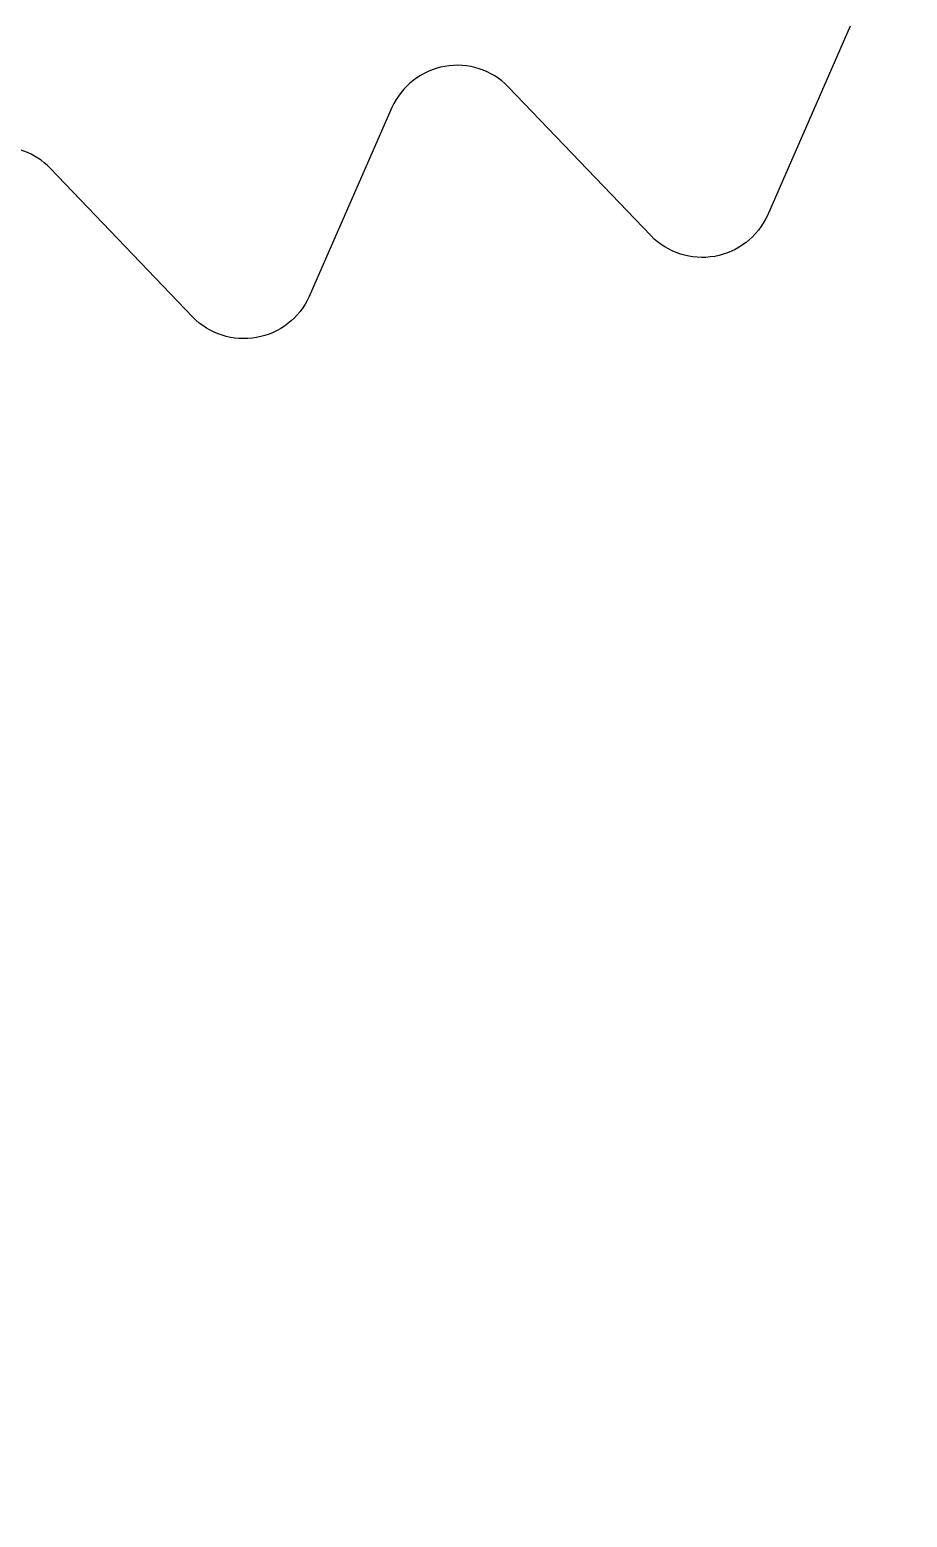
# Model space of a CAD drawing. Header units: millimetres. Extents: x 0 to 8967983, y -224399 to 13801.
# Drawn here: x 71385.53 to 71389.26, y -193412.3 to -193405.97 of the extents above; entities that cross this region are included whole.
import ezdxf

# ---------------------------------------------------------------- set-up
doc = ezdxf.new("R2010")
doc.units = ezdxf.units.MM
doc.header["$LTSCALE"] = 10
doc.layers.add('Архитектура', color=251, linetype='Continuous')

msp = doc.modelspace()

# ---------------------------------------------------------------- linework, layer by layer
at = {"layer": 'Архитектура', "lineweight": 25, "transparency": 33554684}
msp.add_lwpolyline([(71389.0197, -193405.9525), (71388.6672, -193406.758, -0.527877), (71388.1716, -193406.8458), (71387.5637, -193406.2106, 0.527877), (71387.0682, -193406.2984), (71386.7156, -193407.1039, -0.527877), (71386.22, -193407.1917), (71385.6121, -193406.5565, 0.469739), (71385.1445, -193406.5951), (71384.0884, -193408.1346, -0.667984), (71383.5384, -193408.0133), (71381.9681, -193399.1534, -0.414214)], format="xyb", dxfattribs=at)
msp.add_lwpolyline([(71389.0197, -193405.9525), (71388.6672, -193406.758, -0.527877), (71388.1716, -193406.8458), (71387.5637, -193406.2106, 0.527877), (71387.0682, -193406.2984), (71386.7156, -193407.1039, -0.527877), (71386.22, -193407.1917), (71385.6121, -193406.5565, 0.469739), (71385.1445, -193406.5951), (71384.0884, -193408.1346, -0.667984), (71383.5384, -193408.0133), (71381.9681, -193399.1534, -0.414214)], format="xyb", dxfattribs=at)
msp.add_lwpolyline([(71389.0197, -193405.9525), (71388.6672, -193406.758, -0.527877), (71388.1716, -193406.8458), (71387.5637, -193406.2106, 0.527877), (71387.0682, -193406.2984), (71386.7156, -193407.1039, -0.527877), (71386.22, -193407.1917), (71385.6121, -193406.5565, 0.469739), (71385.1445, -193406.5951), (71384.0884, -193408.1346, -0.667984), (71383.5384, -193408.0133), (71381.9681, -193399.1534, -0.414214)], format="xyb", dxfattribs=at)
msp.add_lwpolyline([(71389.0197, -193405.9525), (71388.6672, -193406.758, -0.527877), (71388.1716, -193406.8458), (71387.5637, -193406.2106, 0.527877), (71387.0682, -193406.2984), (71386.7156, -193407.1039, -0.527877), (71386.22, -193407.1917), (71385.6121, -193406.5565, 0.469739), (71385.1445, -193406.5951), (71384.0884, -193408.1346, -0.667984), (71383.5384, -193408.0133), (71381.9681, -193399.1534, -0.414214)], format="xyb", dxfattribs=at)
msp.add_lwpolyline([(71389.0197, -193405.9525), (71388.6672, -193406.758, -0.527877), (71388.1716, -193406.8458), (71387.5637, -193406.2106, 0.527877), (71387.0682, -193406.2984), (71386.7156, -193407.1039, -0.527877), (71386.22, -193407.1917), (71385.6121, -193406.5565, 0.469739), (71385.1445, -193406.5951), (71384.0884, -193408.1346, -0.667984), (71383.5384, -193408.0133), (71381.9681, -193399.1534, -0.414214)], format="xyb", dxfattribs=at)
msp.add_lwpolyline([(71389.0197, -193405.9525), (71388.6672, -193406.758, -0.527877), (71388.1716, -193406.8458), (71387.5637, -193406.2106, 0.527877), (71387.0682, -193406.2984), (71386.7156, -193407.1039, -0.527877), (71386.22, -193407.1917), (71385.6121, -193406.5565, 0.469739), (71385.1445, -193406.5951), (71384.0884, -193408.1346, -0.667984), (71383.5384, -193408.0133), (71381.9681, -193399.1534, -0.414214)], format="xyb", dxfattribs=at)
msp.add_lwpolyline([(71389.0197, -193405.9525), (71388.6672, -193406.758, -0.527877), (71388.1716, -193406.8458), (71387.5637, -193406.2106, 0.527877), (71387.0682, -193406.2984), (71386.7156, -193407.1039, -0.527877), (71386.22, -193407.1917), (71385.6121, -193406.5565, 0.469739), (71385.1445, -193406.5951), (71384.0884, -193408.1346, -0.667984), (71383.5384, -193408.0133), (71381.9681, -193399.1534, -0.414214)], format="xyb", dxfattribs=at)
msp.add_lwpolyline([(71389.0197, -193405.9525), (71388.6672, -193406.758, -0.527877), (71388.1716, -193406.8458), (71387.5637, -193406.2106, 0.527877), (71387.0682, -193406.2984), (71386.7156, -193407.1039, -0.527877), (71386.22, -193407.1917), (71385.6121, -193406.5565, 0.469739), (71385.1445, -193406.5951), (71384.0884, -193408.1346, -0.667984), (71383.5384, -193408.0133), (71381.9681, -193399.1534, -0.414214)], format="xyb", dxfattribs=at)
msp.add_lwpolyline([(71389.0197, -193405.9525), (71388.6672, -193406.758, -0.527877), (71388.1716, -193406.8458), (71387.5637, -193406.2106, 0.527877), (71387.0682, -193406.2984), (71386.7156, -193407.1039, -0.527877), (71386.22, -193407.1917), (71385.6121, -193406.5565, 0.469739), (71385.1445, -193406.5951), (71384.0884, -193408.1346, -0.667984), (71383.5384, -193408.0133), (71381.9681, -193399.1534, -0.414214)], format="xyb", dxfattribs=at)
msp.add_lwpolyline([(71389.0197, -193405.9525), (71388.6672, -193406.758, -0.527877), (71388.1716, -193406.8458), (71387.5637, -193406.2106, 0.527877), (71387.0682, -193406.2984), (71386.7156, -193407.1039, -0.527877), (71386.22, -193407.1917), (71385.6121, -193406.5565, 0.469739), (71385.1445, -193406.5951), (71384.0884, -193408.1346, -0.667984), (71383.5384, -193408.0133), (71381.9681, -193399.1534, -0.414214)], format="xyb", dxfattribs=at)
msp.add_lwpolyline([(71389.0197, -193405.9525), (71388.6672, -193406.758, -0.527877), (71388.1716, -193406.8458), (71387.5637, -193406.2106, 0.527877), (71387.0682, -193406.2984), (71386.7156, -193407.1039, -0.527877), (71386.22, -193407.1917), (71385.6121, -193406.5565, 0.469739), (71385.1445, -193406.5951), (71384.0884, -193408.1346, -0.667984), (71383.5384, -193408.0133), (71381.9681, -193399.1534, -0.414214)], format="xyb", dxfattribs=at)
msp.add_lwpolyline([(71389.0197, -193405.9525), (71388.6672, -193406.758, -0.527877), (71388.1716, -193406.8458), (71387.5637, -193406.2106, 0.527877), (71387.0682, -193406.2984), (71386.7156, -193407.1039, -0.527877), (71386.22, -193407.1917), (71385.6121, -193406.5565, 0.469739), (71385.1445, -193406.5951), (71384.0884, -193408.1346, -0.667984), (71383.5384, -193408.0133), (71381.9681, -193399.1534, -0.414214)], format="xyb", dxfattribs=at)
msp.add_lwpolyline([(71389.0197, -193405.9525), (71388.6672, -193406.758, -0.527877), (71388.1716, -193406.8458), (71387.5637, -193406.2106, 0.527877), (71387.0682, -193406.2984), (71386.7156, -193407.1039, -0.527877), (71386.22, -193407.1917), (71385.6121, -193406.5565, 0.469739), (71385.1445, -193406.5951), (71384.0884, -193408.1346, -0.667984), (71383.5384, -193408.0133), (71381.9681, -193399.1534, -0.414214)], format="xyb", dxfattribs=at)
msp.add_lwpolyline([(71389.0197, -193405.9525), (71388.6672, -193406.758, -0.527877), (71388.1716, -193406.8458), (71387.5637, -193406.2106, 0.527877), (71387.0682, -193406.2984), (71386.7156, -193407.1039, -0.527877), (71386.22, -193407.1917), (71385.6121, -193406.5565, 0.469739), (71385.1445, -193406.5951), (71384.0884, -193408.1346, -0.667984), (71383.5384, -193408.0133), (71381.9681, -193399.1534, -0.414214)], format="xyb", dxfattribs=at)
msp.add_lwpolyline([(71389.0197, -193405.9525), (71388.6672, -193406.758, -0.527877), (71388.1716, -193406.8458), (71387.5637, -193406.2106, 0.527877), (71387.0682, -193406.2984), (71386.7156, -193407.1039, -0.527877), (71386.22, -193407.1917), (71385.6121, -193406.5565, 0.469739), (71385.1445, -193406.5951), (71384.0884, -193408.1346, -0.667984), (71383.5384, -193408.0133), (71381.9681, -193399.1534, -0.414214)], format="xyb", dxfattribs=at)
msp.add_lwpolyline([(71389.0197, -193405.9525), (71388.6672, -193406.758, -0.527877), (71388.1716, -193406.8458), (71387.5637, -193406.2106, 0.527877), (71387.0682, -193406.2984), (71386.7156, -193407.1039, -0.527877), (71386.22, -193407.1917), (71385.6121, -193406.5565, 0.469739), (71385.1445, -193406.5951), (71384.0884, -193408.1346, -0.667984), (71383.5384, -193408.0133), (71381.9681, -193399.1534, -0.414214)], format="xyb", dxfattribs=at)
msp.add_lwpolyline([(71389.0197, -193405.9525), (71388.6672, -193406.758, -0.527877), (71388.1716, -193406.8458), (71387.5637, -193406.2106, 0.527877), (71387.0682, -193406.2984), (71386.7156, -193407.1039, -0.527877), (71386.22, -193407.1917), (71385.6121, -193406.5565, 0.469739), (71385.1445, -193406.5951), (71384.0884, -193408.1346, -0.667984), (71383.5384, -193408.0133), (71381.9681, -193399.1534, -0.414214)], format="xyb", dxfattribs=at)
msp.add_lwpolyline([(71389.0197, -193405.9525), (71388.6672, -193406.758, -0.527877), (71388.1716, -193406.8458), (71387.5637, -193406.2106, 0.527877), (71387.0682, -193406.2984), (71386.7156, -193407.1039, -0.527877), (71386.22, -193407.1917), (71385.6121, -193406.5565, 0.469739), (71385.1445, -193406.5951), (71384.0884, -193408.1346, -0.667984), (71383.5384, -193408.0133), (71381.9681, -193399.1534, -0.414214)], format="xyb", dxfattribs=at)
msp.add_lwpolyline([(71389.0197, -193405.9525), (71388.6672, -193406.758, -0.527877), (71388.1716, -193406.8458), (71387.5637, -193406.2106, 0.527877), (71387.0682, -193406.2984), (71386.7156, -193407.1039, -0.527877), (71386.22, -193407.1917), (71385.6121, -193406.5565, 0.469739), (71385.1445, -193406.5951), (71384.0884, -193408.1346, -0.667984), (71383.5384, -193408.0133), (71381.9681, -193399.1534, -0.414214)], format="xyb", dxfattribs=at)
msp.add_lwpolyline([(71389.0197, -193405.9525), (71388.6672, -193406.758, -0.527877), (71388.1716, -193406.8458), (71387.5637, -193406.2106, 0.527877), (71387.0682, -193406.2984), (71386.7156, -193407.1039, -0.527877), (71386.22, -193407.1917), (71385.6121, -193406.5565, 0.469739), (71385.1445, -193406.5951), (71384.0884, -193408.1346, -0.667984), (71383.5384, -193408.0133), (71381.9681, -193399.1534, -0.414214)], format="xyb", dxfattribs=at)
msp.add_lwpolyline([(71389.0197, -193405.9525), (71388.6672, -193406.758, -0.527877), (71388.1716, -193406.8458), (71387.5637, -193406.2106, 0.527877), (71387.0682, -193406.2984), (71386.7156, -193407.1039, -0.527877), (71386.22, -193407.1917), (71385.6121, -193406.5565, 0.469739), (71385.1445, -193406.5951), (71384.0884, -193408.1346, -0.667984), (71383.5384, -193408.0133), (71381.9681, -193399.1534, -0.414214)], format="xyb", dxfattribs=at)
msp.add_lwpolyline([(71389.0197, -193405.9525), (71388.6672, -193406.758, -0.527877), (71388.1716, -193406.8458), (71387.5637, -193406.2106, 0.527877), (71387.0682, -193406.2984), (71386.7156, -193407.1039, -0.527877), (71386.22, -193407.1917), (71385.6121, -193406.5565, 0.469739), (71385.1445, -193406.5951), (71384.0884, -193408.1346, -0.667984), (71383.5384, -193408.0133), (71381.9681, -193399.1534, -0.414214)], format="xyb", dxfattribs=at)
msp.add_lwpolyline([(71389.0197, -193405.9525), (71388.6672, -193406.758, -0.527877), (71388.1716, -193406.8458), (71387.5637, -193406.2106, 0.527877), (71387.0682, -193406.2984), (71386.7156, -193407.1039, -0.527877), (71386.22, -193407.1917), (71385.6121, -193406.5565, 0.469739), (71385.1445, -193406.5951), (71384.0884, -193408.1346, -0.667984), (71383.5384, -193408.0133), (71381.9681, -193399.1534, -0.414214)], format="xyb", dxfattribs=at)
msp.add_lwpolyline([(71389.0197, -193405.9525), (71388.6672, -193406.758, -0.527877), (71388.1716, -193406.8458), (71387.5637, -193406.2106, 0.527877), (71387.0682, -193406.2984), (71386.7156, -193407.1039, -0.527877), (71386.22, -193407.1917), (71385.6121, -193406.5565, 0.469739), (71385.1445, -193406.5951), (71384.0884, -193408.1346, -0.667984), (71383.5384, -193408.0133), (71381.9681, -193399.1534, -0.414214)], format="xyb", dxfattribs=at)
msp.add_lwpolyline([(71389.0197, -193405.9525), (71388.6672, -193406.758, -0.527877), (71388.1716, -193406.8458), (71387.5637, -193406.2106, 0.527877), (71387.0682, -193406.2984), (71386.7156, -193407.1039, -0.527877), (71386.22, -193407.1917), (71385.6121, -193406.5565, 0.469739), (71385.1445, -193406.5951), (71384.0884, -193408.1346, -0.667984), (71383.5384, -193408.0133), (71381.9681, -193399.1534, -0.414214)], format="xyb", dxfattribs=at)
msp.add_lwpolyline([(71389.0197, -193405.9525), (71388.6672, -193406.758, -0.527877), (71388.1716, -193406.8458), (71387.5637, -193406.2106, 0.527877), (71387.0682, -193406.2984), (71386.7156, -193407.1039, -0.527877), (71386.22, -193407.1917), (71385.6121, -193406.5565, 0.469739), (71385.1445, -193406.5951), (71384.0884, -193408.1346, -0.667984), (71383.5384, -193408.0133), (71381.9681, -193399.1534, -0.414214)], format="xyb", dxfattribs=at)
msp.add_lwpolyline([(71389.0197, -193405.9525), (71388.6672, -193406.758, -0.527877), (71388.1716, -193406.8458), (71387.5637, -193406.2106, 0.527877), (71387.0682, -193406.2984), (71386.7156, -193407.1039, -0.527877), (71386.22, -193407.1917), (71385.6121, -193406.5565, 0.469739), (71385.1445, -193406.5951), (71384.0884, -193408.1346, -0.667984), (71383.5384, -193408.0133), (71381.9681, -193399.1534, -0.414214)], format="xyb", dxfattribs=at)
msp.add_lwpolyline([(71389.0197, -193405.9525), (71388.6672, -193406.758, -0.527877), (71388.1716, -193406.8458), (71387.5637, -193406.2106, 0.527877), (71387.0682, -193406.2984), (71386.7156, -193407.1039, -0.527877), (71386.22, -193407.1917), (71385.6121, -193406.5565, 0.469739), (71385.1445, -193406.5951), (71384.0884, -193408.1346, -0.667984), (71383.5384, -193408.0133), (71381.9681, -193399.1534, -0.414214)], format="xyb", dxfattribs=at)
msp.add_lwpolyline([(71389.0197, -193405.9525), (71388.6672, -193406.758, -0.527877), (71388.1716, -193406.8458), (71387.5637, -193406.2106, 0.527877), (71387.0682, -193406.2984), (71386.7156, -193407.1039, -0.527877), (71386.22, -193407.1917), (71385.6121, -193406.5565, 0.469739), (71385.1445, -193406.5951), (71384.0884, -193408.1346, -0.667984), (71383.5384, -193408.0133), (71381.9681, -193399.1534, -0.414214)], format="xyb", dxfattribs=at)
msp.add_lwpolyline([(71389.0197, -193405.9525), (71388.6672, -193406.758, -0.527877), (71388.1716, -193406.8458), (71387.5637, -193406.2106, 0.527877), (71387.0682, -193406.2984), (71386.7156, -193407.1039, -0.527877), (71386.22, -193407.1917), (71385.6121, -193406.5565, 0.469739), (71385.1445, -193406.5951), (71384.0884, -193408.1346, -0.667984), (71383.5384, -193408.0133), (71381.9681, -193399.1534, -0.414214)], format="xyb", dxfattribs=at)
msp.add_lwpolyline([(71389.0197, -193405.9525), (71388.6672, -193406.758, -0.527877), (71388.1716, -193406.8458), (71387.5637, -193406.2106, 0.527877), (71387.0682, -193406.2984), (71386.7156, -193407.1039, -0.527877), (71386.22, -193407.1917), (71385.6121, -193406.5565, 0.469739), (71385.1445, -193406.5951), (71384.0884, -193408.1346, -0.667984), (71383.5384, -193408.0133), (71381.9681, -193399.1534, -0.414214)], format="xyb", dxfattribs=at)
msp.add_lwpolyline([(71389.0197, -193405.9525), (71388.6672, -193406.758, -0.527877), (71388.1716, -193406.8458), (71387.5637, -193406.2106, 0.527877), (71387.0682, -193406.2984), (71386.7156, -193407.1039, -0.527877), (71386.22, -193407.1917), (71385.6121, -193406.5565, 0.469739), (71385.1445, -193406.5951), (71384.0884, -193408.1346, -0.667984), (71383.5384, -193408.0133), (71381.9681, -193399.1534, -0.414214)], format="xyb", dxfattribs=at)
msp.add_lwpolyline([(71389.0197, -193405.9525), (71388.6672, -193406.758, -0.527877), (71388.1716, -193406.8458), (71387.5637, -193406.2106, 0.527877), (71387.0682, -193406.2984), (71386.7156, -193407.1039, -0.527877), (71386.22, -193407.1917), (71385.6121, -193406.5565, 0.469739), (71385.1445, -193406.5951), (71384.0884, -193408.1346, -0.667984), (71383.5384, -193408.0133), (71381.9681, -193399.1534, -0.414214)], format="xyb", dxfattribs=at)
msp.add_lwpolyline([(71389.0197, -193405.9525), (71388.6672, -193406.758, -0.527877), (71388.1716, -193406.8458), (71387.5637, -193406.2106, 0.527877), (71387.0682, -193406.2984), (71386.7156, -193407.1039, -0.527877), (71386.22, -193407.1917), (71385.6121, -193406.5565, 0.469739), (71385.1445, -193406.5951), (71384.0884, -193408.1346, -0.667984), (71383.5384, -193408.0133), (71381.9681, -193399.1534, -0.414214)], format="xyb", dxfattribs=at)
msp.add_lwpolyline([(71389.0197, -193405.9525), (71388.6672, -193406.758, -0.527877), (71388.1716, -193406.8458), (71387.5637, -193406.2106, 0.527877), (71387.0682, -193406.2984), (71386.7156, -193407.1039, -0.527877), (71386.22, -193407.1917), (71385.6121, -193406.5565, 0.469739), (71385.1445, -193406.5951), (71384.0884, -193408.1346, -0.667984), (71383.5384, -193408.0133), (71381.9681, -193399.1534, -0.414214)], format="xyb", dxfattribs=at)
msp.add_lwpolyline([(71389.0197, -193405.9525), (71388.6672, -193406.758, -0.527877), (71388.1716, -193406.8458), (71387.5637, -193406.2106, 0.527877), (71387.0682, -193406.2984), (71386.7156, -193407.1039, -0.527877), (71386.22, -193407.1917), (71385.6121, -193406.5565, 0.469739), (71385.1445, -193406.5951), (71384.0884, -193408.1346, -0.667984), (71383.5384, -193408.0133), (71381.9681, -193399.1534, -0.414214)], format="xyb", dxfattribs=at)
msp.add_lwpolyline([(71389.0197, -193405.9525), (71388.6672, -193406.758, -0.527877), (71388.1716, -193406.8458), (71387.5637, -193406.2106, 0.527877), (71387.0682, -193406.2984), (71386.7156, -193407.1039, -0.527877), (71386.22, -193407.1917), (71385.6121, -193406.5565, 0.469739), (71385.1445, -193406.5951), (71384.0884, -193408.1346, -0.667984), (71383.5384, -193408.0133), (71381.9681, -193399.1534, -0.414214)], format="xyb", dxfattribs=at)
msp.add_lwpolyline([(71389.0197, -193405.9525), (71388.6672, -193406.758, -0.527877), (71388.1716, -193406.8458), (71387.5637, -193406.2106, 0.527877), (71387.0682, -193406.2984), (71386.7156, -193407.1039, -0.527877), (71386.22, -193407.1917), (71385.6121, -193406.5565, 0.469739), (71385.1445, -193406.5951), (71384.0884, -193408.1346, -0.667984), (71383.5384, -193408.0133), (71381.9681, -193399.1534, -0.414214)], format="xyb", dxfattribs=at)
msp.add_lwpolyline([(71389.0197, -193405.9525), (71388.6672, -193406.758, -0.527877), (71388.1716, -193406.8458), (71387.5637, -193406.2106, 0.527877), (71387.0682, -193406.2984), (71386.7156, -193407.1039, -0.527877), (71386.22, -193407.1917), (71385.6121, -193406.5565, 0.469739), (71385.1445, -193406.5951), (71384.0884, -193408.1346, -0.667984), (71383.5384, -193408.0133), (71381.9681, -193399.1534, -0.414214)], format="xyb", dxfattribs=at)
msp.add_lwpolyline([(71389.0197, -193405.9525), (71388.6672, -193406.758, -0.527877), (71388.1716, -193406.8458), (71387.5637, -193406.2106, 0.527877), (71387.0682, -193406.2984), (71386.7156, -193407.1039, -0.527877), (71386.22, -193407.1917), (71385.6121, -193406.5565, 0.469739), (71385.1445, -193406.5951), (71384.0884, -193408.1346, -0.667984), (71383.5384, -193408.0133), (71381.9681, -193399.1534, -0.414214)], format="xyb", dxfattribs=at)
msp.add_lwpolyline([(71389.0197, -193405.9525), (71388.6672, -193406.758, -0.527877), (71388.1716, -193406.8458), (71387.5637, -193406.2106, 0.527877), (71387.0682, -193406.2984), (71386.7156, -193407.1039, -0.527877), (71386.22, -193407.1917), (71385.6121, -193406.5565, 0.469739), (71385.1445, -193406.5951), (71384.0884, -193408.1346, -0.667984), (71383.5384, -193408.0133), (71381.9681, -193399.1534, -0.414214)], format="xyb", dxfattribs=at)
msp.add_lwpolyline([(71389.0197, -193405.9525), (71388.6672, -193406.758, -0.527877), (71388.1716, -193406.8458), (71387.5637, -193406.2106, 0.527877), (71387.0682, -193406.2984), (71386.7156, -193407.1039, -0.527877), (71386.22, -193407.1917), (71385.6121, -193406.5565, 0.469739), (71385.1445, -193406.5951), (71384.0884, -193408.1346, -0.667984), (71383.5384, -193408.0133), (71381.9681, -193399.1534, -0.414214)], format="xyb", dxfattribs=at)
msp.add_lwpolyline([(71389.0197, -193405.9525), (71388.6672, -193406.758, -0.527877), (71388.1716, -193406.8458), (71387.5637, -193406.2106, 0.527877), (71387.0682, -193406.2984), (71386.7156, -193407.1039, -0.527877), (71386.22, -193407.1917), (71385.6121, -193406.5565, 0.469739), (71385.1445, -193406.5951), (71384.0884, -193408.1346, -0.667984), (71383.5384, -193408.0133), (71381.9681, -193399.1534, -0.414214)], format="xyb", dxfattribs=at)
msp.add_lwpolyline([(71389.0197, -193405.9525), (71388.6672, -193406.758, -0.527877), (71388.1716, -193406.8458), (71387.5637, -193406.2106, 0.527877), (71387.0682, -193406.2984), (71386.7156, -193407.1039, -0.527877), (71386.22, -193407.1917), (71385.6121, -193406.5565, 0.469739), (71385.1445, -193406.5951), (71384.0884, -193408.1346, -0.667984), (71383.5384, -193408.0133), (71381.9681, -193399.1534, -0.414214)], format="xyb", dxfattribs=at)
msp.add_lwpolyline([(71389.0197, -193405.9525), (71388.6672, -193406.758, -0.527877), (71388.1716, -193406.8458), (71387.5637, -193406.2106, 0.527877), (71387.0682, -193406.2984), (71386.7156, -193407.1039, -0.527877), (71386.22, -193407.1917), (71385.6121, -193406.5565, 0.469739), (71385.1445, -193406.5951), (71384.0884, -193408.1346, -0.667984), (71383.5384, -193408.0133), (71381.9681, -193399.1534, -0.414214)], format="xyb", dxfattribs=at)
msp.add_lwpolyline([(71389.0197, -193405.9525), (71388.6672, -193406.758, -0.527877), (71388.1716, -193406.8458), (71387.5637, -193406.2106, 0.527877), (71387.0682, -193406.2984), (71386.7156, -193407.1039, -0.527877), (71386.22, -193407.1917), (71385.6121, -193406.5565, 0.469739), (71385.1445, -193406.5951), (71384.0884, -193408.1346, -0.667984), (71383.5384, -193408.0133), (71381.9681, -193399.1534, -0.414214)], format="xyb", dxfattribs=at)
msp.add_lwpolyline([(71389.0197, -193405.9525), (71388.6672, -193406.758, -0.527877), (71388.1716, -193406.8458), (71387.5637, -193406.2106, 0.527877), (71387.0682, -193406.2984), (71386.7156, -193407.1039, -0.527877), (71386.22, -193407.1917), (71385.6121, -193406.5565, 0.469739), (71385.1445, -193406.5951), (71384.0884, -193408.1346, -0.667984), (71383.5384, -193408.0133), (71381.9681, -193399.1534, -0.414214)], format="xyb", dxfattribs=at)
msp.add_lwpolyline([(71389.0197, -193405.9525), (71388.6672, -193406.758, -0.527877), (71388.1716, -193406.8458), (71387.5637, -193406.2106, 0.527877), (71387.0682, -193406.2984), (71386.7156, -193407.1039, -0.527877), (71386.22, -193407.1917), (71385.6121, -193406.5565, 0.469739), (71385.1445, -193406.5951), (71384.0884, -193408.1346, -0.667984), (71383.5384, -193408.0133), (71381.9681, -193399.1534, -0.414214)], format="xyb", dxfattribs=at)
msp.add_lwpolyline([(71389.0197, -193405.9525), (71388.6672, -193406.758, -0.527877), (71388.1716, -193406.8458), (71387.5637, -193406.2106, 0.527877), (71387.0682, -193406.2984), (71386.7156, -193407.1039, -0.527877), (71386.22, -193407.1917), (71385.6121, -193406.5565, 0.469739), (71385.1445, -193406.5951), (71384.0884, -193408.1346, -0.667984), (71383.5384, -193408.0133), (71381.9681, -193399.1534, -0.414214)], format="xyb", dxfattribs=at)
msp.add_lwpolyline([(71389.0197, -193405.9525), (71388.6672, -193406.758, -0.527877), (71388.1716, -193406.8458), (71387.5637, -193406.2106, 0.527877), (71387.0682, -193406.2984), (71386.7156, -193407.1039, -0.527877), (71386.22, -193407.1917), (71385.6121, -193406.5565, 0.469739), (71385.1445, -193406.5951), (71384.0884, -193408.1346, -0.667984), (71383.5384, -193408.0133), (71381.9681, -193399.1534, -0.414214)], format="xyb", dxfattribs=at)
msp.add_lwpolyline([(71389.0197, -193405.9525), (71388.6672, -193406.758, -0.527877), (71388.1716, -193406.8458), (71387.5637, -193406.2106, 0.527877), (71387.0682, -193406.2984), (71386.7156, -193407.1039, -0.527877), (71386.22, -193407.1917), (71385.6121, -193406.5565, 0.469739), (71385.1445, -193406.5951), (71384.0884, -193408.1346, -0.667984), (71383.5384, -193408.0133), (71381.9681, -193399.1534, -0.414214)], format="xyb", dxfattribs=at)
msp.add_lwpolyline([(71389.0197, -193405.9525), (71388.6672, -193406.758, -0.527877), (71388.1716, -193406.8458), (71387.5637, -193406.2106, 0.527877), (71387.0682, -193406.2984), (71386.7156, -193407.1039, -0.527877), (71386.22, -193407.1917), (71385.6121, -193406.5565, 0.469739), (71385.1445, -193406.5951), (71384.0884, -193408.1346, -0.667984), (71383.5384, -193408.0133), (71381.9681, -193399.1534, -0.414214)], format="xyb", dxfattribs=at)
msp.add_lwpolyline([(71389.0197, -193405.9525), (71388.6672, -193406.758, -0.527877), (71388.1716, -193406.8458), (71387.5637, -193406.2106, 0.527877), (71387.0682, -193406.2984), (71386.7156, -193407.1039, -0.527877), (71386.22, -193407.1917), (71385.6121, -193406.5565, 0.469739), (71385.1445, -193406.5951), (71384.0884, -193408.1346, -0.667984), (71383.5384, -193408.0133), (71381.9681, -193399.1534, -0.414214)], format="xyb", dxfattribs=at)
msp.add_lwpolyline([(71389.0197, -193405.9525), (71388.6672, -193406.758, -0.527877), (71388.1716, -193406.8458), (71387.5637, -193406.2106, 0.527877), (71387.0682, -193406.2984), (71386.7156, -193407.1039, -0.527877), (71386.22, -193407.1917), (71385.6121, -193406.5565, 0.469739), (71385.1445, -193406.5951), (71384.0884, -193408.1346, -0.667984), (71383.5384, -193408.0133), (71381.9681, -193399.1534, -0.414214)], format="xyb", dxfattribs=at)
msp.add_lwpolyline([(71389.0197, -193405.9525), (71388.6672, -193406.758, -0.527877), (71388.1716, -193406.8458), (71387.5637, -193406.2106, 0.527877), (71387.0682, -193406.2984), (71386.7156, -193407.1039, -0.527877), (71386.22, -193407.1917), (71385.6121, -193406.5565, 0.469739), (71385.1445, -193406.5951), (71384.0884, -193408.1346, -0.667984), (71383.5384, -193408.0133), (71381.9681, -193399.1534, -0.414214)], format="xyb", dxfattribs=at)
msp.add_lwpolyline([(71389.0197, -193405.9525), (71388.6672, -193406.758, -0.527877), (71388.1716, -193406.8458), (71387.5637, -193406.2106, 0.527877), (71387.0682, -193406.2984), (71386.7156, -193407.1039, -0.527877), (71386.22, -193407.1917), (71385.6121, -193406.5565, 0.469739), (71385.1445, -193406.5951), (71384.0884, -193408.1346, -0.667984), (71383.5384, -193408.0133), (71381.9681, -193399.1534, -0.414214)], format="xyb", dxfattribs=at)
msp.add_lwpolyline([(71389.0197, -193405.9525), (71388.6672, -193406.758, -0.527877), (71388.1716, -193406.8458), (71387.5637, -193406.2106, 0.527877), (71387.0682, -193406.2984), (71386.7156, -193407.1039, -0.527877), (71386.22, -193407.1917), (71385.6121, -193406.5565, 0.469739), (71385.1445, -193406.5951), (71384.0884, -193408.1346, -0.667984), (71383.5384, -193408.0133), (71381.9681, -193399.1534, -0.414214)], format="xyb", dxfattribs=at)
msp.add_lwpolyline([(71389.0197, -193405.9525), (71388.6672, -193406.758, -0.527877), (71388.1716, -193406.8458), (71387.5637, -193406.2106, 0.527877), (71387.0682, -193406.2984), (71386.7156, -193407.1039, -0.527877), (71386.22, -193407.1917), (71385.6121, -193406.5565, 0.469739), (71385.1445, -193406.5951), (71384.0884, -193408.1346, -0.667984), (71383.5384, -193408.0133), (71381.9681, -193399.1534, -0.414214)], format="xyb", dxfattribs=at)
msp.add_lwpolyline([(71389.0197, -193405.9525), (71388.6672, -193406.758, -0.527877), (71388.1716, -193406.8458), (71387.5637, -193406.2106, 0.527877), (71387.0682, -193406.2984), (71386.7156, -193407.1039, -0.527877), (71386.22, -193407.1917), (71385.6121, -193406.5565, 0.469739), (71385.1445, -193406.5951), (71384.0884, -193408.1346, -0.667984), (71383.5384, -193408.0133), (71381.9681, -193399.1534, -0.414214)], format="xyb", dxfattribs=at)
msp.add_lwpolyline([(71389.0197, -193405.9525), (71388.6672, -193406.758, -0.527877), (71388.1716, -193406.8458), (71387.5637, -193406.2106, 0.527877), (71387.0682, -193406.2984), (71386.7156, -193407.1039, -0.527877), (71386.22, -193407.1917), (71385.6121, -193406.5565, 0.469739), (71385.1445, -193406.5951), (71384.0884, -193408.1346, -0.667984), (71383.5384, -193408.0133), (71381.9681, -193399.1534, -0.414214)], format="xyb", dxfattribs=at)
msp.add_lwpolyline([(71389.0197, -193405.9525), (71388.6672, -193406.758, -0.527877), (71388.1716, -193406.8458), (71387.5637, -193406.2106, 0.527877), (71387.0682, -193406.2984), (71386.7156, -193407.1039, -0.527877), (71386.22, -193407.1917), (71385.6121, -193406.5565, 0.469739), (71385.1445, -193406.5951), (71384.0884, -193408.1346, -0.667984), (71383.5384, -193408.0133), (71381.9681, -193399.1534, -0.414214)], format="xyb", dxfattribs=at)
msp.add_lwpolyline([(71389.0197, -193405.9525), (71388.6672, -193406.758, -0.527877), (71388.1716, -193406.8458), (71387.5637, -193406.2106, 0.527877), (71387.0682, -193406.2984), (71386.7156, -193407.1039, -0.527877), (71386.22, -193407.1917), (71385.6121, -193406.5565, 0.469739), (71385.1445, -193406.5951), (71384.0884, -193408.1346, -0.667984), (71383.5384, -193408.0133), (71381.9681, -193399.1534, -0.414214)], format="xyb", dxfattribs=at)
msp.add_lwpolyline([(71389.0197, -193405.9525), (71388.6672, -193406.758, -0.527877), (71388.1716, -193406.8458), (71387.5637, -193406.2106, 0.527877), (71387.0682, -193406.2984), (71386.7156, -193407.1039, -0.527877), (71386.22, -193407.1917), (71385.6121, -193406.5565, 0.469739), (71385.1445, -193406.5951), (71384.0884, -193408.1346, -0.667984), (71383.5384, -193408.0133), (71381.9681, -193399.1534, -0.414214)], format="xyb", dxfattribs=at)
msp.add_lwpolyline([(71389.0197, -193405.9525), (71388.6672, -193406.758, -0.527877), (71388.1716, -193406.8458), (71387.5637, -193406.2106, 0.527877), (71387.0682, -193406.2984), (71386.7156, -193407.1039, -0.527877), (71386.22, -193407.1917), (71385.6121, -193406.5565, 0.469739), (71385.1445, -193406.5951), (71384.0884, -193408.1346, -0.667984), (71383.5384, -193408.0133), (71381.9681, -193399.1534, -0.414214)], format="xyb", dxfattribs=at)
msp.add_lwpolyline([(71389.0197, -193405.9525), (71388.6672, -193406.758, -0.527877), (71388.1716, -193406.8458), (71387.5637, -193406.2106, 0.527877), (71387.0682, -193406.2984), (71386.7156, -193407.1039, -0.527877), (71386.22, -193407.1917), (71385.6121, -193406.5565, 0.469739), (71385.1445, -193406.5951), (71384.0884, -193408.1346, -0.667984), (71383.5384, -193408.0133), (71381.9681, -193399.1534, -0.414214)], format="xyb", dxfattribs=at)
msp.add_lwpolyline([(71389.0197, -193405.9525), (71388.6672, -193406.758, -0.527877), (71388.1716, -193406.8458), (71387.5637, -193406.2106, 0.527877), (71387.0682, -193406.2984), (71386.7156, -193407.1039, -0.527877), (71386.22, -193407.1917), (71385.6121, -193406.5565, 0.469739), (71385.1445, -193406.5951), (71384.0884, -193408.1346, -0.667984), (71383.5384, -193408.0133), (71381.9681, -193399.1534, -0.414214)], format="xyb", dxfattribs=at)
msp.add_lwpolyline([(71389.0197, -193405.9525), (71388.6672, -193406.758, -0.527877), (71388.1716, -193406.8458), (71387.5637, -193406.2106, 0.527877), (71387.0682, -193406.2984), (71386.7156, -193407.1039, -0.527877), (71386.22, -193407.1917), (71385.6121, -193406.5565, 0.469739), (71385.1445, -193406.5951), (71384.0884, -193408.1346, -0.667984), (71383.5384, -193408.0133), (71381.9681, -193399.1534, -0.414214)], format="xyb", dxfattribs=at)
msp.add_lwpolyline([(71389.0197, -193405.9525), (71388.6672, -193406.758, -0.527877), (71388.1716, -193406.8458), (71387.5637, -193406.2106, 0.527877), (71387.0682, -193406.2984), (71386.7156, -193407.1039, -0.527877), (71386.22, -193407.1917), (71385.6121, -193406.5565, 0.469739), (71385.1445, -193406.5951), (71384.0884, -193408.1346, -0.667984), (71383.5384, -193408.0133), (71381.9681, -193399.1534, -0.414214)], format="xyb", dxfattribs=at)
msp.add_lwpolyline([(71389.0197, -193405.9525), (71388.6672, -193406.758, -0.527877), (71388.1716, -193406.8458), (71387.5637, -193406.2106, 0.527877), (71387.0682, -193406.2984), (71386.7156, -193407.1039, -0.527877), (71386.22, -193407.1917), (71385.6121, -193406.5565, 0.469739), (71385.1445, -193406.5951), (71384.0884, -193408.1346, -0.667984), (71383.5384, -193408.0133), (71381.9681, -193399.1534, -0.414214)], format="xyb", dxfattribs=at)
msp.add_lwpolyline([(71389.0197, -193405.9525), (71388.6672, -193406.758, -0.527877), (71388.1716, -193406.8458), (71387.5637, -193406.2106, 0.527877), (71387.0682, -193406.2984), (71386.7156, -193407.1039, -0.527877), (71386.22, -193407.1917), (71385.6121, -193406.5565, 0.469739), (71385.1445, -193406.5951), (71384.0884, -193408.1346, -0.667984), (71383.5384, -193408.0133), (71381.9681, -193399.1534, -0.414214)], format="xyb", dxfattribs=at)
msp.add_lwpolyline([(71389.0197, -193405.9525), (71388.6672, -193406.758, -0.527877), (71388.1716, -193406.8458), (71387.5637, -193406.2106, 0.527877), (71387.0682, -193406.2984), (71386.7156, -193407.1039, -0.527877), (71386.22, -193407.1917), (71385.6121, -193406.5565, 0.469739), (71385.1445, -193406.5951), (71384.0884, -193408.1346, -0.667984), (71383.5384, -193408.0133), (71381.9681, -193399.1534, -0.414214)], format="xyb", dxfattribs=at)
msp.add_lwpolyline([(71389.0197, -193405.9525), (71388.6672, -193406.758, -0.527877), (71388.1716, -193406.8458), (71387.5637, -193406.2106, 0.527877), (71387.0682, -193406.2984), (71386.7156, -193407.1039, -0.527877), (71386.22, -193407.1917), (71385.6121, -193406.5565, 0.469739), (71385.1445, -193406.5951), (71384.0884, -193408.1346, -0.667984), (71383.5384, -193408.0133), (71381.9681, -193399.1534, -0.414214)], format="xyb", dxfattribs=at)
msp.add_lwpolyline([(71389.0197, -193405.9525), (71388.6672, -193406.758, -0.527877), (71388.1716, -193406.8458), (71387.5637, -193406.2106, 0.527877), (71387.0682, -193406.2984), (71386.7156, -193407.1039, -0.527877), (71386.22, -193407.1917), (71385.6121, -193406.5565, 0.469739), (71385.1445, -193406.5951), (71384.0884, -193408.1346, -0.667984), (71383.5384, -193408.0133), (71381.9681, -193399.1534, -0.414214)], format="xyb", dxfattribs=at)
msp.add_lwpolyline([(71389.0197, -193405.9525), (71388.6672, -193406.758, -0.527877), (71388.1716, -193406.8458), (71387.5637, -193406.2106, 0.527877), (71387.0682, -193406.2984), (71386.7156, -193407.1039, -0.527877), (71386.22, -193407.1917), (71385.6121, -193406.5565, 0.469739), (71385.1445, -193406.5951), (71384.0884, -193408.1346, -0.667984), (71383.5384, -193408.0133), (71381.9681, -193399.1534, -0.414214)], format="xyb", dxfattribs=at)
msp.add_lwpolyline([(71389.0197, -193405.9525), (71388.6672, -193406.758, -0.527877), (71388.1716, -193406.8458), (71387.5637, -193406.2106, 0.527877), (71387.0682, -193406.2984), (71386.7156, -193407.1039, -0.527877), (71386.22, -193407.1917), (71385.6121, -193406.5565, 0.469739), (71385.1445, -193406.5951), (71384.0884, -193408.1346, -0.667984), (71383.5384, -193408.0133), (71381.9681, -193399.1534, -0.414214)], format="xyb", dxfattribs=at)
msp.add_lwpolyline([(71389.0197, -193405.9525), (71388.6672, -193406.758, -0.527877), (71388.1716, -193406.8458), (71387.5637, -193406.2106, 0.527877), (71387.0682, -193406.2984), (71386.7156, -193407.1039, -0.527877), (71386.22, -193407.1917), (71385.6121, -193406.5565, 0.469739), (71385.1445, -193406.5951), (71384.0884, -193408.1346, -0.667984), (71383.5384, -193408.0133), (71381.9681, -193399.1534, -0.414214)], format="xyb", dxfattribs=at)
msp.add_lwpolyline([(71389.0197, -193405.9525), (71388.6672, -193406.758, -0.527877), (71388.1716, -193406.8458), (71387.5637, -193406.2106, 0.527877), (71387.0682, -193406.2984), (71386.7156, -193407.1039, -0.527877), (71386.22, -193407.1917), (71385.6121, -193406.5565, 0.469739), (71385.1445, -193406.5951), (71384.0884, -193408.1346, -0.667984), (71383.5384, -193408.0133), (71381.9681, -193399.1534, -0.414214)], format="xyb", dxfattribs=at)
msp.add_lwpolyline([(71389.0197, -193405.9525), (71388.6672, -193406.758, -0.527877), (71388.1716, -193406.8458), (71387.5637, -193406.2106, 0.527877), (71387.0682, -193406.2984), (71386.7156, -193407.1039, -0.527877), (71386.22, -193407.1917), (71385.6121, -193406.5565, 0.469739), (71385.1445, -193406.5951), (71384.0884, -193408.1346, -0.667984), (71383.5384, -193408.0133), (71381.9681, -193399.1534, -0.414214)], format="xyb", dxfattribs=at)
msp.add_lwpolyline([(71389.0197, -193405.9525), (71388.6672, -193406.758, -0.527877), (71388.1716, -193406.8458), (71387.5637, -193406.2106, 0.527877), (71387.0682, -193406.2984), (71386.7156, -193407.1039, -0.527877), (71386.22, -193407.1917), (71385.6121, -193406.5565, 0.469739), (71385.1445, -193406.5951), (71384.0884, -193408.1346, -0.667984), (71383.5384, -193408.0133), (71381.9681, -193399.1534, -0.414214)], format="xyb", dxfattribs=at)
msp.add_lwpolyline([(71389.0197, -193405.9525), (71388.6672, -193406.758, -0.527877), (71388.1716, -193406.8458), (71387.5637, -193406.2106, 0.527877), (71387.0682, -193406.2984), (71386.7156, -193407.1039, -0.527877), (71386.22, -193407.1917), (71385.6121, -193406.5565, 0.469739), (71385.1445, -193406.5951), (71384.0884, -193408.1346, -0.667984), (71383.5384, -193408.0133), (71381.9681, -193399.1534, -0.414214)], format="xyb", dxfattribs=at)
msp.add_lwpolyline([(71389.0197, -193405.9525), (71388.6672, -193406.758, -0.527877), (71388.1716, -193406.8458), (71387.5637, -193406.2106, 0.527877), (71387.0682, -193406.2984), (71386.7156, -193407.1039, -0.527877), (71386.22, -193407.1917), (71385.6121, -193406.5565, 0.469739), (71385.1445, -193406.5951), (71384.0884, -193408.1346, -0.667984), (71383.5384, -193408.0133), (71381.9681, -193399.1534, -0.414214)], format="xyb", dxfattribs=at)
msp.add_lwpolyline([(71389.0197, -193405.9525), (71388.6672, -193406.758, -0.527877), (71388.1716, -193406.8458), (71387.5637, -193406.2106, 0.527877), (71387.0682, -193406.2984), (71386.7156, -193407.1039, -0.527877), (71386.22, -193407.1917), (71385.6121, -193406.5565, 0.469739), (71385.1445, -193406.5951), (71384.0884, -193408.1346, -0.667984), (71383.5384, -193408.0133), (71381.9681, -193399.1534, -0.414214)], format="xyb", dxfattribs=at)
msp.add_lwpolyline([(71389.0197, -193405.9525), (71388.6672, -193406.758, -0.527877), (71388.1716, -193406.8458), (71387.5637, -193406.2106, 0.527877), (71387.0682, -193406.2984), (71386.7156, -193407.1039, -0.527877), (71386.22, -193407.1917), (71385.6121, -193406.5565, 0.469739), (71385.1445, -193406.5951), (71384.0884, -193408.1346, -0.667984), (71383.5384, -193408.0133), (71381.9681, -193399.1534, -0.414214)], format="xyb", dxfattribs=at)
msp.add_lwpolyline([(71389.0197, -193405.9525), (71388.6672, -193406.758, -0.527877), (71388.1716, -193406.8458), (71387.5637, -193406.2106, 0.527877), (71387.0682, -193406.2984), (71386.7156, -193407.1039, -0.527877), (71386.22, -193407.1917), (71385.6121, -193406.5565, 0.469739), (71385.1445, -193406.5951), (71384.0884, -193408.1346, -0.667984), (71383.5384, -193408.0133), (71381.9681, -193399.1534, -0.414214)], format="xyb", dxfattribs=at)
msp.add_lwpolyline([(71389.0197, -193405.9525), (71388.6672, -193406.758, -0.527877), (71388.1716, -193406.8458), (71387.5637, -193406.2106, 0.527877), (71387.0682, -193406.2984), (71386.7156, -193407.1039, -0.527877), (71386.22, -193407.1917), (71385.6121, -193406.5565, 0.469739), (71385.1445, -193406.5951), (71384.0884, -193408.1346, -0.667984), (71383.5384, -193408.0133), (71381.9681, -193399.1534, -0.414214)], format="xyb", dxfattribs=at)
msp.add_lwpolyline([(71389.0197, -193405.9525), (71388.6672, -193406.758, -0.527877), (71388.1716, -193406.8458), (71387.5637, -193406.2106, 0.527877), (71387.0682, -193406.2984), (71386.7156, -193407.1039, -0.527877), (71386.22, -193407.1917), (71385.6121, -193406.5565, 0.469739), (71385.1445, -193406.5951), (71384.0884, -193408.1346, -0.667984), (71383.5384, -193408.0133), (71381.9681, -193399.1534, -0.414214)], format="xyb", dxfattribs=at)
msp.add_lwpolyline([(71389.0197, -193405.9525), (71388.6672, -193406.758, -0.527877), (71388.1716, -193406.8458), (71387.5637, -193406.2106, 0.527877), (71387.0682, -193406.2984), (71386.7156, -193407.1039, -0.527877), (71386.22, -193407.1917), (71385.6121, -193406.5565, 0.469739), (71385.1445, -193406.5951), (71384.0884, -193408.1346, -0.667984), (71383.5384, -193408.0133), (71381.9681, -193399.1534, -0.414214)], format="xyb", dxfattribs=at)
msp.add_lwpolyline([(71389.0197, -193405.9525), (71388.6672, -193406.758, -0.527877), (71388.1716, -193406.8458), (71387.5637, -193406.2106, 0.527877), (71387.0682, -193406.2984), (71386.7156, -193407.1039, -0.527877), (71386.22, -193407.1917), (71385.6121, -193406.5565, 0.469739), (71385.1445, -193406.5951), (71384.0884, -193408.1346, -0.667984), (71383.5384, -193408.0133), (71381.9681, -193399.1534, -0.414214)], format="xyb", dxfattribs=at)
msp.add_lwpolyline([(71389.0197, -193405.9525), (71388.6672, -193406.758, -0.527877), (71388.1716, -193406.8458), (71387.5637, -193406.2106, 0.527877), (71387.0682, -193406.2984), (71386.7156, -193407.1039, -0.527877), (71386.22, -193407.1917), (71385.6121, -193406.5565, 0.469739), (71385.1445, -193406.5951), (71384.0884, -193408.1346, -0.667984), (71383.5384, -193408.0133), (71381.9681, -193399.1534, -0.414214)], format="xyb", dxfattribs=at)
msp.add_lwpolyline([(71389.0197, -193405.9525), (71388.6672, -193406.758, -0.527877), (71388.1716, -193406.8458), (71387.5637, -193406.2106, 0.527877), (71387.0682, -193406.2984), (71386.7156, -193407.1039, -0.527877), (71386.22, -193407.1917), (71385.6121, -193406.5565, 0.469739), (71385.1445, -193406.5951), (71384.0884, -193408.1346, -0.667984), (71383.5384, -193408.0133), (71381.9681, -193399.1534, -0.414214)], format="xyb", dxfattribs=at)
msp.add_lwpolyline([(71389.0197, -193405.9525), (71388.6672, -193406.758, -0.527877), (71388.1716, -193406.8458), (71387.5637, -193406.2106, 0.527877), (71387.0682, -193406.2984), (71386.7156, -193407.1039, -0.527877), (71386.22, -193407.1917), (71385.6121, -193406.5565, 0.469739), (71385.1445, -193406.5951), (71384.0884, -193408.1346, -0.667984), (71383.5384, -193408.0133), (71381.9681, -193399.1534, -0.414214)], format="xyb", dxfattribs=at)
msp.add_lwpolyline([(71389.0197, -193405.9525), (71388.6672, -193406.758, -0.527877), (71388.1716, -193406.8458), (71387.5637, -193406.2106, 0.527877), (71387.0682, -193406.2984), (71386.7156, -193407.1039, -0.527877), (71386.22, -193407.1917), (71385.6121, -193406.5565, 0.469739), (71385.1445, -193406.5951), (71384.0884, -193408.1346, -0.667984), (71383.5384, -193408.0133), (71381.9681, -193399.1534, -0.414214)], format="xyb", dxfattribs=at)
msp.add_lwpolyline([(71389.0197, -193405.9525), (71388.6672, -193406.758, -0.527877), (71388.1716, -193406.8458), (71387.5637, -193406.2106, 0.527877), (71387.0682, -193406.2984), (71386.7156, -193407.1039, -0.527877), (71386.22, -193407.1917), (71385.6121, -193406.5565, 0.469739), (71385.1445, -193406.5951), (71384.0884, -193408.1346, -0.667984), (71383.5384, -193408.0133), (71381.9681, -193399.1534, -0.414214)], format="xyb", dxfattribs=at)
msp.add_lwpolyline([(71389.0197, -193405.9525), (71388.6672, -193406.758, -0.527877), (71388.1716, -193406.8458), (71387.5637, -193406.2106, 0.527877), (71387.0682, -193406.2984), (71386.7156, -193407.1039, -0.527877), (71386.22, -193407.1917), (71385.6121, -193406.5565, 0.469739), (71385.1445, -193406.5951), (71384.0884, -193408.1346, -0.667984), (71383.5384, -193408.0133), (71381.9681, -193399.1534, -0.414214)], format="xyb", dxfattribs=at)
msp.add_lwpolyline([(71389.0197, -193405.9525), (71388.6672, -193406.758, -0.527877), (71388.1716, -193406.8458), (71387.5637, -193406.2106, 0.527877), (71387.0682, -193406.2984), (71386.7156, -193407.1039, -0.527877), (71386.22, -193407.1917), (71385.6121, -193406.5565, 0.469739), (71385.1445, -193406.5951), (71384.0884, -193408.1346, -0.667984), (71383.5384, -193408.0133), (71381.9681, -193399.1534, -0.414214)], format="xyb", dxfattribs=at)
msp.add_lwpolyline([(71389.0197, -193405.9525), (71388.6672, -193406.758, -0.527877), (71388.1716, -193406.8458), (71387.5637, -193406.2106, 0.527877), (71387.0682, -193406.2984), (71386.7156, -193407.1039, -0.527877), (71386.22, -193407.1917), (71385.6121, -193406.5565, 0.469739), (71385.1445, -193406.5951), (71384.0884, -193408.1346, -0.667984), (71383.5384, -193408.0133), (71381.9681, -193399.1534, -0.414214)], format="xyb", dxfattribs=at)
msp.add_lwpolyline([(71389.0197, -193405.9525), (71388.6672, -193406.758, -0.527877), (71388.1716, -193406.8458), (71387.5637, -193406.2106, 0.527877), (71387.0682, -193406.2984), (71386.7156, -193407.1039, -0.527877), (71386.22, -193407.1917), (71385.6121, -193406.5565, 0.469739), (71385.1445, -193406.5951), (71384.0884, -193408.1346, -0.667984), (71383.5384, -193408.0133), (71381.9681, -193399.1534, -0.414214)], format="xyb", dxfattribs=at)
msp.add_lwpolyline([(71389.0197, -193405.9525), (71388.6672, -193406.758, -0.527877), (71388.1716, -193406.8458), (71387.5637, -193406.2106, 0.527877), (71387.0682, -193406.2984), (71386.7156, -193407.1039, -0.527877), (71386.22, -193407.1917), (71385.6121, -193406.5565, 0.469739), (71385.1445, -193406.5951), (71384.0884, -193408.1346, -0.667984), (71383.5384, -193408.0133), (71381.9681, -193399.1534, -0.414214)], format="xyb", dxfattribs=at)
msp.add_lwpolyline([(71389.0197, -193405.9525), (71388.6672, -193406.758, -0.527877), (71388.1716, -193406.8458), (71387.5637, -193406.2106, 0.527877), (71387.0682, -193406.2984), (71386.7156, -193407.1039, -0.527877), (71386.22, -193407.1917), (71385.6121, -193406.5565, 0.469739), (71385.1445, -193406.5951), (71384.0884, -193408.1346, -0.667984), (71383.5384, -193408.0133), (71381.9681, -193399.1534, -0.414214)], format="xyb", dxfattribs=at)
msp.add_lwpolyline([(71389.0197, -193405.9525), (71388.6672, -193406.758, -0.527877), (71388.1716, -193406.8458), (71387.5637, -193406.2106, 0.527877), (71387.0682, -193406.2984), (71386.7156, -193407.1039, -0.527877), (71386.22, -193407.1917), (71385.6121, -193406.5565, 0.469739), (71385.1445, -193406.5951), (71384.0884, -193408.1346, -0.667984), (71383.5384, -193408.0133), (71381.9681, -193399.1534, -0.414214)], format="xyb", dxfattribs=at)
msp.add_lwpolyline([(71389.0197, -193405.9525), (71388.6672, -193406.758, -0.527877), (71388.1716, -193406.8458), (71387.5637, -193406.2106, 0.527877), (71387.0682, -193406.2984), (71386.7156, -193407.1039, -0.527877), (71386.22, -193407.1917), (71385.6121, -193406.5565, 0.469739), (71385.1445, -193406.5951), (71384.0884, -193408.1346, -0.667984), (71383.5384, -193408.0133), (71381.9681, -193399.1534, -0.414214)], format="xyb", dxfattribs=at)
msp.add_lwpolyline([(71389.0197, -193405.9525), (71388.6672, -193406.758, -0.527877), (71388.1716, -193406.8458), (71387.5637, -193406.2106, 0.527877), (71387.0682, -193406.2984), (71386.7156, -193407.1039, -0.527877), (71386.22, -193407.1917), (71385.6121, -193406.5565, 0.469739), (71385.1445, -193406.5951), (71384.0884, -193408.1346, -0.667984), (71383.5384, -193408.0133), (71381.9681, -193399.1534, -0.414214)], format="xyb", dxfattribs=at)
msp.add_lwpolyline([(71389.0197, -193405.9525), (71388.6672, -193406.758, -0.527877), (71388.1716, -193406.8458), (71387.5637, -193406.2106, 0.527877), (71387.0682, -193406.2984), (71386.7156, -193407.1039, -0.527877), (71386.22, -193407.1917), (71385.6121, -193406.5565, 0.469739), (71385.1445, -193406.5951), (71384.0884, -193408.1346, -0.667984), (71383.5384, -193408.0133), (71381.9681, -193399.1534, -0.414214)], format="xyb", dxfattribs=at)
msp.add_lwpolyline([(71389.0197, -193405.9525), (71388.6672, -193406.758, -0.527877), (71388.1716, -193406.8458), (71387.5637, -193406.2106, 0.527877), (71387.0682, -193406.2984), (71386.7156, -193407.1039, -0.527877), (71386.22, -193407.1917), (71385.6121, -193406.5565, 0.469739), (71385.1445, -193406.5951), (71384.0884, -193408.1346, -0.667984), (71383.5384, -193408.0133), (71381.9681, -193399.1534, -0.414214)], format="xyb", dxfattribs=at)
msp.add_lwpolyline([(71389.0197, -193405.9525), (71388.6672, -193406.758, -0.527877), (71388.1716, -193406.8458), (71387.5637, -193406.2106, 0.527877), (71387.0682, -193406.2984), (71386.7156, -193407.1039, -0.527877), (71386.22, -193407.1917), (71385.6121, -193406.5565, 0.469739), (71385.1445, -193406.5951), (71384.0884, -193408.1346, -0.667984), (71383.5384, -193408.0133), (71381.9681, -193399.1534, -0.414214)], format="xyb", dxfattribs=at)
msp.add_lwpolyline([(71389.0197, -193405.9525), (71388.6672, -193406.758, -0.527877), (71388.1716, -193406.8458), (71387.5637, -193406.2106, 0.527877), (71387.0682, -193406.2984), (71386.7156, -193407.1039, -0.527877), (71386.22, -193407.1917), (71385.6121, -193406.5565, 0.469739), (71385.1445, -193406.5951), (71384.0884, -193408.1346, -0.667984), (71383.5384, -193408.0133), (71381.9681, -193399.1534, -0.414214)], format="xyb", dxfattribs=at)
msp.add_lwpolyline([(71389.0197, -193405.9525), (71388.6672, -193406.758, -0.527877), (71388.1716, -193406.8458), (71387.5637, -193406.2106, 0.527877), (71387.0682, -193406.2984), (71386.7156, -193407.1039, -0.527877), (71386.22, -193407.1917), (71385.6121, -193406.5565, 0.469739), (71385.1445, -193406.5951), (71384.0884, -193408.1346, -0.667984), (71383.5384, -193408.0133), (71381.9681, -193399.1534, -0.414214)], format="xyb", dxfattribs=at)
msp.add_lwpolyline([(71389.0197, -193405.9525), (71388.6672, -193406.758, -0.527877), (71388.1716, -193406.8458), (71387.5637, -193406.2106, 0.527877), (71387.0682, -193406.2984), (71386.7156, -193407.1039, -0.527877), (71386.22, -193407.1917), (71385.6121, -193406.5565, 0.469739), (71385.1445, -193406.5951), (71384.0884, -193408.1346, -0.667984), (71383.5384, -193408.0133), (71381.9681, -193399.1534, -0.414214)], format="xyb", dxfattribs=at)
msp.add_lwpolyline([(71389.0197, -193405.9525), (71388.6672, -193406.758, -0.527877), (71388.1716, -193406.8458), (71387.5637, -193406.2106, 0.527877), (71387.0682, -193406.2984), (71386.7156, -193407.1039, -0.527877), (71386.22, -193407.1917), (71385.6121, -193406.5565, 0.469739), (71385.1445, -193406.5951), (71384.0884, -193408.1346, -0.667984), (71383.5384, -193408.0133), (71381.9681, -193399.1534, -0.414214)], format="xyb", dxfattribs=at)
msp.add_lwpolyline([(71389.0197, -193405.9525), (71388.6672, -193406.758, -0.527877), (71388.1716, -193406.8458), (71387.5637, -193406.2106, 0.527877), (71387.0682, -193406.2984), (71386.7156, -193407.1039, -0.527877), (71386.22, -193407.1917), (71385.6121, -193406.5565, 0.469739), (71385.1445, -193406.5951), (71384.0884, -193408.1346, -0.667984), (71383.5384, -193408.0133), (71381.9681, -193399.1534, -0.414214)], format="xyb", dxfattribs=at)
msp.add_lwpolyline([(71389.0197, -193405.9525), (71388.6672, -193406.758, -0.527877), (71388.1716, -193406.8458), (71387.5637, -193406.2106, 0.527877), (71387.0682, -193406.2984), (71386.7156, -193407.1039, -0.527877), (71386.22, -193407.1917), (71385.6121, -193406.5565, 0.469739), (71385.1445, -193406.5951), (71384.0884, -193408.1346, -0.667984), (71383.5384, -193408.0133), (71381.9681, -193399.1534, -0.414214)], format="xyb", dxfattribs=at)
msp.add_lwpolyline([(71389.0197, -193405.9525), (71388.6672, -193406.758, -0.527877), (71388.1716, -193406.8458), (71387.5637, -193406.2106, 0.527877), (71387.0682, -193406.2984), (71386.7156, -193407.1039, -0.527877), (71386.22, -193407.1917), (71385.6121, -193406.5565, 0.469739), (71385.1445, -193406.5951), (71384.0884, -193408.1346, -0.667984), (71383.5384, -193408.0133), (71381.9681, -193399.1534, -0.414214)], format="xyb", dxfattribs=at)
msp.add_lwpolyline([(71389.0197, -193405.9525), (71388.6672, -193406.758, -0.527877), (71388.1716, -193406.8458), (71387.5637, -193406.2106, 0.527877), (71387.0682, -193406.2984), (71386.7156, -193407.1039, -0.527877), (71386.22, -193407.1917), (71385.6121, -193406.5565, 0.469739), (71385.1445, -193406.5951), (71384.0884, -193408.1346, -0.667984), (71383.5384, -193408.0133), (71381.9681, -193399.1534, -0.414214)], format="xyb", dxfattribs=at)
msp.add_lwpolyline([(71389.0197, -193405.9525), (71388.6672, -193406.758, -0.527877), (71388.1716, -193406.8458), (71387.5637, -193406.2106, 0.527877), (71387.0682, -193406.2984), (71386.7156, -193407.1039, -0.527877), (71386.22, -193407.1917), (71385.6121, -193406.5565, 0.469739), (71385.1445, -193406.5951), (71384.0884, -193408.1346, -0.667984), (71383.5384, -193408.0133), (71381.9681, -193399.1534, -0.414214)], format="xyb", dxfattribs=at)
msp.add_lwpolyline([(71389.0197, -193405.9525), (71388.6672, -193406.758, -0.527877), (71388.1716, -193406.8458), (71387.5637, -193406.2106, 0.527877), (71387.0682, -193406.2984), (71386.7156, -193407.1039, -0.527877), (71386.22, -193407.1917), (71385.6121, -193406.5565, 0.469739), (71385.1445, -193406.5951), (71384.0884, -193408.1346, -0.667984), (71383.5384, -193408.0133), (71381.9681, -193399.1534, -0.414214)], format="xyb", dxfattribs=at)
msp.add_lwpolyline([(71389.0197, -193405.9525), (71388.6672, -193406.758, -0.527877), (71388.1716, -193406.8458), (71387.5637, -193406.2106, 0.527877), (71387.0682, -193406.2984), (71386.7156, -193407.1039, -0.527877), (71386.22, -193407.1917), (71385.6121, -193406.5565, 0.469739), (71385.1445, -193406.5951), (71384.0884, -193408.1346, -0.667984), (71383.5384, -193408.0133), (71381.9681, -193399.1534, -0.414214)], format="xyb", dxfattribs=at)
msp.add_lwpolyline([(71389.0197, -193405.9525), (71388.6672, -193406.758, -0.527877), (71388.1716, -193406.8458), (71387.5637, -193406.2106, 0.527877), (71387.0682, -193406.2984), (71386.7156, -193407.1039, -0.527877), (71386.22, -193407.1917), (71385.6121, -193406.5565, 0.469739), (71385.1445, -193406.5951), (71384.0884, -193408.1346, -0.667984), (71383.5384, -193408.0133), (71381.9681, -193399.1534, -0.414214)], format="xyb", dxfattribs=at)
msp.add_lwpolyline([(71389.0197, -193405.9525), (71388.6672, -193406.758, -0.527877), (71388.1716, -193406.8458), (71387.5637, -193406.2106, 0.527877), (71387.0682, -193406.2984), (71386.7156, -193407.1039, -0.527877), (71386.22, -193407.1917), (71385.6121, -193406.5565, 0.469739), (71385.1445, -193406.5951), (71384.0884, -193408.1346, -0.667984), (71383.5384, -193408.0133), (71381.9681, -193399.1534, -0.414214)], format="xyb", dxfattribs=at)
msp.add_lwpolyline([(71389.0197, -193405.9525), (71388.6672, -193406.758, -0.527877), (71388.1716, -193406.8458), (71387.5637, -193406.2106, 0.527877), (71387.0682, -193406.2984), (71386.7156, -193407.1039, -0.527877), (71386.22, -193407.1917), (71385.6121, -193406.5565, 0.469739), (71385.1445, -193406.5951), (71384.0884, -193408.1346, -0.667984), (71383.5384, -193408.0133), (71381.9681, -193399.1534, -0.414214)], format="xyb", dxfattribs=at)
msp.add_lwpolyline([(71389.0197, -193405.9525), (71388.6672, -193406.758, -0.527877), (71388.1716, -193406.8458), (71387.5637, -193406.2106, 0.527877), (71387.0682, -193406.2984), (71386.7156, -193407.1039, -0.527877), (71386.22, -193407.1917), (71385.6121, -193406.5565, 0.469739), (71385.1445, -193406.5951), (71384.0884, -193408.1346, -0.667984), (71383.5384, -193408.0133), (71381.9681, -193399.1534, -0.414214)], format="xyb", dxfattribs=at)
msp.add_lwpolyline([(71389.0197, -193405.9525), (71388.6672, -193406.758, -0.527877), (71388.1716, -193406.8458), (71387.5637, -193406.2106, 0.527877), (71387.0682, -193406.2984), (71386.7156, -193407.1039, -0.527877), (71386.22, -193407.1917), (71385.6121, -193406.5565, 0.469739), (71385.1445, -193406.5951), (71384.0884, -193408.1346, -0.667984), (71383.5384, -193408.0133), (71381.9681, -193399.1534, -0.414214)], format="xyb", dxfattribs=at)
msp.add_lwpolyline([(71389.0197, -193405.9525), (71388.6672, -193406.758, -0.527877), (71388.1716, -193406.8458), (71387.5637, -193406.2106, 0.527877), (71387.0682, -193406.2984), (71386.7156, -193407.1039, -0.527877), (71386.22, -193407.1917), (71385.6121, -193406.5565, 0.469739), (71385.1445, -193406.5951), (71384.0884, -193408.1346, -0.667984), (71383.5384, -193408.0133), (71381.9681, -193399.1534, -0.414214)], format="xyb", dxfattribs=at)
msp.add_lwpolyline([(71389.0197, -193405.9525), (71388.6672, -193406.758, -0.527877), (71388.1716, -193406.8458), (71387.5637, -193406.2106, 0.527877), (71387.0682, -193406.2984), (71386.7156, -193407.1039, -0.527877), (71386.22, -193407.1917), (71385.6121, -193406.5565, 0.469739), (71385.1445, -193406.5951), (71384.0884, -193408.1346, -0.667984), (71383.5384, -193408.0133), (71381.9681, -193399.1534, -0.414214)], format="xyb", dxfattribs=at)
msp.add_lwpolyline([(71389.0197, -193405.9525), (71388.6672, -193406.758, -0.527877), (71388.1716, -193406.8458), (71387.5637, -193406.2106, 0.527877), (71387.0682, -193406.2984), (71386.7156, -193407.1039, -0.527877), (71386.22, -193407.1917), (71385.6121, -193406.5565, 0.469739), (71385.1445, -193406.5951), (71384.0884, -193408.1346, -0.667984), (71383.5384, -193408.0133), (71381.9681, -193399.1534, -0.414214)], format="xyb", dxfattribs=at)
msp.add_lwpolyline([(71389.0197, -193405.9525), (71388.6672, -193406.758, -0.527877), (71388.1716, -193406.8458), (71387.5637, -193406.2106, 0.527877), (71387.0682, -193406.2984), (71386.7156, -193407.1039, -0.527877), (71386.22, -193407.1917), (71385.6121, -193406.5565, 0.469739), (71385.1445, -193406.5951), (71384.0884, -193408.1346, -0.667984), (71383.5384, -193408.0133), (71381.9681, -193399.1534, -0.414214)], format="xyb", dxfattribs=at)
msp.add_lwpolyline([(71389.0197, -193405.9525), (71388.6672, -193406.758, -0.527877), (71388.1716, -193406.8458), (71387.5637, -193406.2106, 0.527877), (71387.0682, -193406.2984), (71386.7156, -193407.1039, -0.527877), (71386.22, -193407.1917), (71385.6121, -193406.5565, 0.469739), (71385.1445, -193406.5951), (71384.0884, -193408.1346, -0.667984), (71383.5384, -193408.0133), (71381.9681, -193399.1534, -0.414214)], format="xyb", dxfattribs=at)
msp.add_lwpolyline([(71389.0197, -193405.9525), (71388.6672, -193406.758, -0.527877), (71388.1716, -193406.8458), (71387.5637, -193406.2106, 0.527877), (71387.0682, -193406.2984), (71386.7156, -193407.1039, -0.527877), (71386.22, -193407.1917), (71385.6121, -193406.5565, 0.469739), (71385.1445, -193406.5951), (71384.0884, -193408.1346, -0.667984), (71383.5384, -193408.0133), (71381.9681, -193399.1534, -0.414214)], format="xyb", dxfattribs=at)
msp.add_lwpolyline([(71389.0197, -193405.9525), (71388.6672, -193406.758, -0.527877), (71388.1716, -193406.8458), (71387.5637, -193406.2106, 0.527877), (71387.0682, -193406.2984), (71386.7156, -193407.1039, -0.527877), (71386.22, -193407.1917), (71385.6121, -193406.5565, 0.469739), (71385.1445, -193406.5951), (71384.0884, -193408.1346, -0.667984), (71383.5384, -193408.0133), (71381.9681, -193399.1534, -0.414214)], format="xyb", dxfattribs=at)
for centre, radius, start, end in [((68703.3464, -184278.9724), 9144.2835, 272.82063752, 356.28873107), ((68711.0138, -184296.962), 9778.6546, 272.59254797, 356.63539137)]:
    msp.add_arc(centre, radius, start, end, dxfattribs=at)

doc.saveas('drawing.dxf')
